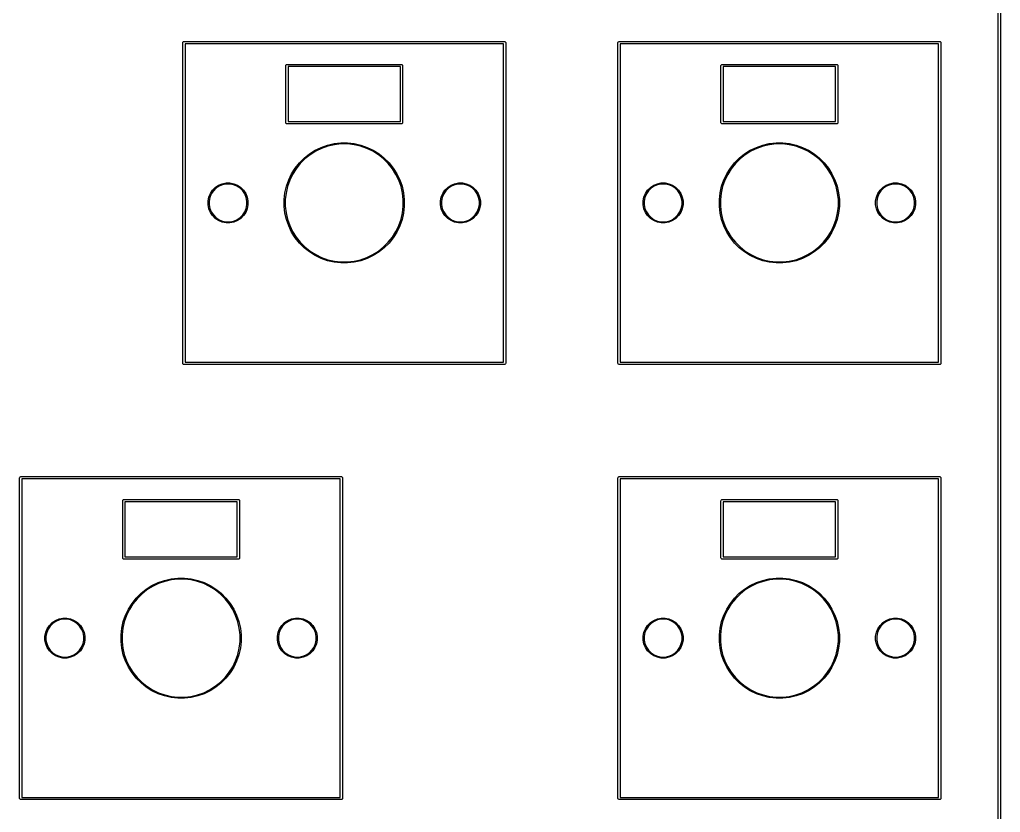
# Model space of a CAD drawing. Extents: x -11 to 295, y -114 to 10.
# Drawn here: x 251.82 to 294.65, y -64.61 to -30 of the extents above; entities that cross this region are included whole.
import ezdxf

# ---------------------------------------------------------------- set-up
doc = ezdxf.new("R2010")
doc.units = 0
doc.layers.add('BLACK', color=7, linetype='CONTINUOUS')

msp = doc.modelspace()

# ---------------------------------------------------------------- linework, layer by layer
at = {"layer": 'BLACK', "linetype": 'CONTINUOUS'}
for p, q in [((294.55, -84.6), (294.55, 9.1)), ((294.65, 9.1), (294.65, -84.6)), ((258.95, -31), (258.953806, -30.980866)), ((258.95, -45), (258.95, -31)), ((258.953806, -30.980866), (258.980866, -30.953806)), ((258.980866, -30.953806), (259, -30.95)), ((259, -30.95), (273, -30.95)), ((259.05, -31.05), (259.05, -44.95)), ((272.95, -31.05), (259.05, -31.05)), ((272.95, -44.95), (272.95, -31.05)), ((273, -30.95), (273.019134, -30.953806)), ((273.019134, -30.953806), (273.046194, -30.980866)), ((273.046194, -30.980866), (273.05, -31)), ((273.05, -31), (273.05, -45)), ((277.95, -31), (277.953806, -30.980866)), ((277.95, -45), (277.95, -31)), ((277.953806, -30.980866), (277.980866, -30.953806)), ((277.980866, -30.953806), (278, -30.95)), ((278, -30.95), (292, -30.95)), ((278.05, -31.05), (278.05, -44.95)), ((291.95, -31.05), (278.05, -31.05)), ((291.95, -44.95), (291.95, -31.05)), ((292, -30.95), (292.019134, -30.953806)), ((292.019134, -30.953806), (292.046194, -30.980866)), ((292.046194, -30.980866), (292.05, -31)), ((292.05, -31), (292.05, -45)), ((263.45, -32), (263.453806, -31.980866)), ((263.45, -34.5), (263.45, -32)), ((263.453806, -31.980866), (263.480866, -31.953806)), ((263.480866, -31.953806), (263.5, -31.95)), ((263.5, -31.95), (268.5, -31.95)), ((263.55, -32.05), (263.55, -34.45)), ((268.45, -32.05), (263.55, -32.05)), ((268.45, -34.45), (268.45, -32.05)), ((268.5, -31.95), (268.519134, -31.953806)), ((268.519134, -31.953806), (268.546194, -31.980866)), ((268.546194, -31.980866), (268.55, -32)), ((268.55, -32), (268.55, -34.5)), ((282.45, -32), (282.453806, -31.980866)), ((282.45, -34.5), (282.45, -32)), ((282.453806, -31.980866), (282.480866, -31.953806)), ((282.480866, -31.953806), (282.5, -31.95)), ((282.5, -31.95), (287.5, -31.95)), ((282.55, -32.05), (282.55, -34.45)), ((287.45, -32.05), (282.55, -32.05)), ((287.45, -34.45), (287.45, -32.05)), ((287.5, -31.95), (287.519134, -31.953806)), ((287.519134, -31.953806), (287.546194, -31.980866)), ((287.546194, -31.980866), (287.55, -32)), ((287.55, -32), (287.55, -34.5)), ((263.453806, -34.519134), (263.45, -34.5)), ((263.480866, -34.546194), (263.453806, -34.519134)), ((263.5, -34.55), (263.480866, -34.546194)), ((268.5, -34.55), (263.5, -34.55)), ((263.55, -34.45), (268.45, -34.45)), ((268.519134, -34.546194), (268.5, -34.55)), ((268.546194, -34.519134), (268.519134, -34.546194)), ((268.55, -34.5), (268.546194, -34.519134)), ((282.453806, -34.519134), (282.45, -34.5)), ((282.480866, -34.546194), (282.453806, -34.519134)), ((282.5, -34.55), (282.480866, -34.546194)), ((287.5, -34.55), (282.5, -34.55)), ((282.55, -34.45), (287.45, -34.45)), ((287.519134, -34.546194), (287.5, -34.55)), ((287.546194, -34.519134), (287.519134, -34.546194)), ((287.55, -34.5), (287.546194, -34.519134)), ((264.995456, -35.574816), (265.273307, -35.477592)), ((265.286025, -35.521739), (265.013038, -35.617262)), ((265.273307, -35.477592), (265.560296, -35.412089)), ((265.567992, -35.457382), (265.286025, -35.521739)), ((265.560296, -35.412089), (265.852815, -35.37913)), ((265.855391, -35.425), (265.567992, -35.457382)), ((265.852815, -35.37913), (266.147185, -35.37913)), ((266.144609, -35.425), (265.855391, -35.425)), ((266.432008, -35.457382), (266.144609, -35.425)), ((266.147185, -35.37913), (266.439704, -35.412089)), ((266.713975, -35.521739), (266.432008, -35.457382)), ((266.439704, -35.412089), (266.726693, -35.477592)), ((266.986962, -35.617262), (266.713975, -35.521739)), ((266.726693, -35.477592), (267.004544, -35.574816)), ((283.995456, -35.574816), (284.273307, -35.477592)), ((284.286025, -35.521739), (284.013038, -35.617262)), ((284.273307, -35.477592), (284.560296, -35.412089)), ((284.567992, -35.457382), (284.286025, -35.521739)), ((284.560296, -35.412089), (284.852815, -35.37913)), ((284.855391, -35.425), (284.567992, -35.457382)), ((284.852815, -35.37913), (285.147185, -35.37913)), ((285.144609, -35.425), (284.855391, -35.425)), ((285.432008, -35.457382), (285.144609, -35.425)), ((285.147185, -35.37913), (285.439704, -35.412089)), ((285.713975, -35.521739), (285.432008, -35.457382)), ((285.439704, -35.412089), (285.726693, -35.477592)), ((285.986962, -35.617262), (285.713975, -35.521739)), ((285.726693, -35.477592), (286.004544, -35.574816)), ((264.25084, -36.042689), (264.480988, -35.859153)), ((264.507574, -35.896622), (264.281454, -36.076946)), ((264.480988, -35.859153), (264.730238, -35.702539)), ((264.752461, -35.742749), (264.507574, -35.896622)), ((264.730238, -35.702539), (264.995456, -35.574816)), ((265.013038, -35.617262), (264.752461, -35.742749)), ((267.247539, -35.742749), (266.986962, -35.617262)), ((267.004544, -35.574816), (267.269762, -35.702539)), ((267.492426, -35.896622), (267.247539, -35.742749)), ((267.269762, -35.702539), (267.519012, -35.859153)), ((267.718546, -36.076946), (267.492426, -35.896622)), ((267.519012, -35.859153), (267.74916, -36.042689)), ((283.25084, -36.042689), (283.480988, -35.859153)), ((283.507574, -35.896622), (283.281454, -36.076946)), ((283.480988, -35.859153), (283.730238, -35.702539)), ((283.752461, -35.742749), (283.507574, -35.896622)), ((283.730238, -35.702539), (283.995456, -35.574816)), ((284.013038, -35.617262), (283.752461, -35.742749)), ((286.247539, -35.742749), (285.986962, -35.617262)), ((286.004544, -35.574816), (286.269762, -35.702539)), ((286.492426, -35.896622), (286.247539, -35.742749)), ((286.269762, -35.702539), (286.519012, -35.859153)), ((286.718546, -36.076946), (286.492426, -35.896622)), ((286.519012, -35.859153), (286.74916, -36.042689)), ((263.859153, -36.480988), (264.042689, -36.25084)), ((264.076946, -36.281454), (263.896622, -36.507574)), ((264.042689, -36.25084), (264.25084, -36.042689)), ((264.281454, -36.076946), (264.076946, -36.281454)), ((267.923054, -36.281454), (267.718546, -36.076946)), ((267.74916, -36.042689), (267.957311, -36.25084)), ((268.103378, -36.507574), (267.923054, -36.281454)), ((267.957311, -36.25084), (268.140847, -36.480988)), ((282.859153, -36.480988), (283.042689, -36.25084)), ((283.076946, -36.281454), (282.896622, -36.507574)), ((283.042689, -36.25084), (283.25084, -36.042689)), ((283.281454, -36.076946), (283.076946, -36.281454)), ((286.923054, -36.281454), (286.718546, -36.076946)), ((286.74916, -36.042689), (286.957311, -36.25084)), ((287.103378, -36.507574), (286.923054, -36.281454)), ((286.957311, -36.25084), (287.140847, -36.480988)), ((263.574816, -36.995456), (263.702539, -36.730238)), ((263.742749, -36.752461), (263.617262, -37.013038)), ((263.702539, -36.730238), (263.859153, -36.480988)), ((263.896622, -36.507574), (263.742749, -36.752461)), ((268.257251, -36.752461), (268.103378, -36.507574)), ((268.140847, -36.480988), (268.297461, -36.730238)), ((268.382738, -37.013038), (268.257251, -36.752461)), ((268.297461, -36.730238), (268.425184, -36.995456)), ((282.574816, -36.995456), (282.702539, -36.730238)), ((282.742749, -36.752461), (282.617262, -37.013038)), ((282.702539, -36.730238), (282.859153, -36.480988)), ((282.896622, -36.507574), (282.742749, -36.752461)), ((287.257251, -36.752461), (287.103378, -36.507574)), ((287.140847, -36.480988), (287.297461, -36.730238)), ((287.382738, -37.013038), (287.257251, -36.752461)), ((287.297461, -36.730238), (287.425184, -36.995456)), ((260.369906, -37.323616), (260.512528, -37.228319)), ((260.512528, -37.228319), (260.671001, -37.162677)), ((260.684356, -37.206704), (260.534216, -37.268894)), ((260.671001, -37.162677), (260.839235, -37.129213)), ((260.843745, -37.175), (260.684356, -37.206704)), ((260.839235, -37.129213), (261.010765, -37.129213)), ((261.006255, -37.175), (260.843745, -37.175)), ((261.165644, -37.206704), (261.006255, -37.175)), ((261.010765, -37.129213), (261.178999, -37.162677)), ((261.315784, -37.268894), (261.165644, -37.206704)), ((261.178999, -37.162677), (261.337472, -37.228319)), ((261.337472, -37.228319), (261.480094, -37.323616)), ((263.477592, -37.273307), (263.574816, -36.995456)), ((263.617262, -37.013038), (263.521739, -37.286025)), ((268.478261, -37.286025), (268.382738, -37.013038)), ((268.425184, -36.995456), (268.522408, -37.273307)), ((270.519906, -37.323616), (270.662528, -37.228319)), ((270.662528, -37.228319), (270.821001, -37.162677)), ((270.834356, -37.206704), (270.684216, -37.268894)), ((270.821001, -37.162677), (270.989235, -37.129213)), ((270.993745, -37.175), (270.834356, -37.206704)), ((270.989235, -37.129213), (271.160765, -37.129213)), ((271.156255, -37.175), (270.993745, -37.175)), ((271.315644, -37.206704), (271.156255, -37.175)), ((271.160765, -37.129213), (271.328999, -37.162677)), ((271.465784, -37.268894), (271.315644, -37.206704)), ((271.328999, -37.162677), (271.487472, -37.228319)), ((271.487472, -37.228319), (271.630094, -37.323616)), ((279.369906, -37.323616), (279.512528, -37.228319)), ((279.512528, -37.228319), (279.671001, -37.162677)), ((279.684356, -37.206704), (279.534216, -37.268894)), ((279.671001, -37.162677), (279.839235, -37.129213)), ((279.843745, -37.175), (279.684356, -37.206704)), ((279.839235, -37.129213), (280.010765, -37.129213)), ((280.006255, -37.175), (279.843745, -37.175)), ((280.165644, -37.206704), (280.006255, -37.175)), ((280.010765, -37.129213), (280.178999, -37.162677)), ((280.315784, -37.268894), (280.165644, -37.206704)), ((280.178999, -37.162677), (280.337472, -37.228319)), ((280.337472, -37.228319), (280.480094, -37.323616)), ((282.477592, -37.273307), (282.574816, -36.995456)), ((282.617262, -37.013038), (282.521739, -37.286025)), ((287.478261, -37.286025), (287.382738, -37.013038)), ((287.425184, -36.995456), (287.522408, -37.273307)), ((289.519906, -37.323616), (289.662528, -37.228319)), ((289.662528, -37.228319), (289.821001, -37.162677)), ((289.834356, -37.206704), (289.684216, -37.268894)), ((289.821001, -37.162677), (289.989235, -37.129213)), ((289.993745, -37.175), (289.834356, -37.206704)), ((289.989235, -37.129213), (290.160765, -37.129213)), ((290.156255, -37.175), (289.993745, -37.175)), ((290.315644, -37.206704), (290.156255, -37.175)), ((290.160765, -37.129213), (290.328999, -37.162677)), ((290.465784, -37.268894), (290.315644, -37.206704)), ((290.328999, -37.162677), (290.487472, -37.228319)), ((290.487472, -37.228319), (290.630094, -37.323616)), ((260.087677, -37.746001), (260.153319, -37.587528)), ((260.193894, -37.609216), (260.131704, -37.759356)), ((260.153319, -37.587528), (260.248616, -37.444906)), ((260.284181, -37.474093), (260.193894, -37.609216)), ((260.248616, -37.444906), (260.369906, -37.323616)), ((260.399093, -37.359181), (260.284181, -37.474093)), ((260.534216, -37.268894), (260.399093, -37.359181)), ((261.450907, -37.359181), (261.315784, -37.268894)), ((261.565819, -37.474093), (261.450907, -37.359181)), ((261.480094, -37.323616), (261.601384, -37.444906)), ((261.656106, -37.609216), (261.565819, -37.474093)), ((261.601384, -37.444906), (261.696681, -37.587528)), ((261.718296, -37.759356), (261.656106, -37.609216)), ((261.696681, -37.587528), (261.762323, -37.746001)), ((263.37913, -37.852815), (263.412089, -37.560296)), ((263.412089, -37.560296), (263.477592, -37.273307)), ((263.457382, -37.567992), (263.425, -37.855391)), ((263.521739, -37.286025), (263.457382, -37.567992)), ((268.542618, -37.567992), (268.478261, -37.286025)), ((268.522408, -37.273307), (268.587911, -37.560296)), ((268.575, -37.855391), (268.542618, -37.567992)), ((268.587911, -37.560296), (268.62087, -37.852815)), ((270.237677, -37.746001), (270.303319, -37.587528)), ((270.343894, -37.609216), (270.281704, -37.759356)), ((270.303319, -37.587528), (270.398616, -37.444906)), ((270.434181, -37.474093), (270.343894, -37.609216)), ((270.398616, -37.444906), (270.519906, -37.323616)), ((270.549093, -37.359181), (270.434181, -37.474093)), ((270.684216, -37.268894), (270.549093, -37.359181)), ((271.600907, -37.359181), (271.465784, -37.268894)), ((271.715819, -37.474093), (271.600907, -37.359181)), ((271.630094, -37.323616), (271.751384, -37.444906)), ((271.806106, -37.609216), (271.715819, -37.474093)), ((271.751384, -37.444906), (271.846681, -37.587528)), ((271.868296, -37.759356), (271.806106, -37.609216)), ((271.846681, -37.587528), (271.912323, -37.746001)), ((279.087677, -37.746001), (279.153319, -37.587528)), ((279.193894, -37.609216), (279.131704, -37.759356)), ((279.153319, -37.587528), (279.248616, -37.444906)), ((279.284181, -37.474093), (279.193894, -37.609216)), ((279.248616, -37.444906), (279.369906, -37.323616)), ((279.399093, -37.359181), (279.284181, -37.474093)), ((279.534216, -37.268894), (279.399093, -37.359181)), ((280.450907, -37.359181), (280.315784, -37.268894)), ((280.565819, -37.474093), (280.450907, -37.359181)), ((280.480094, -37.323616), (280.601384, -37.444906)), ((280.656106, -37.609216), (280.565819, -37.474093)), ((280.601384, -37.444906), (280.696681, -37.587528)), ((280.718296, -37.759356), (280.656106, -37.609216)), ((280.696681, -37.587528), (280.762323, -37.746001)), ((282.37913, -37.852815), (282.412089, -37.560296)), ((282.412089, -37.560296), (282.477592, -37.273307)), ((282.457382, -37.567992), (282.425, -37.855391)), ((282.521739, -37.286025), (282.457382, -37.567992)), ((287.542618, -37.567992), (287.478261, -37.286025)), ((287.522408, -37.273307), (287.587911, -37.560296)), ((287.575, -37.855391), (287.542618, -37.567992)), ((287.587911, -37.560296), (287.62087, -37.852815)), ((289.237677, -37.746001), (289.303319, -37.587528)), ((289.343894, -37.609216), (289.281704, -37.759356)), ((289.303319, -37.587528), (289.398616, -37.444906)), ((289.434181, -37.474093), (289.343894, -37.609216)), ((289.398616, -37.444906), (289.519906, -37.323616)), ((289.549093, -37.359181), (289.434181, -37.474093)), ((289.684216, -37.268894), (289.549093, -37.359181)), ((290.600907, -37.359181), (290.465784, -37.268894)), ((290.715819, -37.474093), (290.600907, -37.359181)), ((290.630094, -37.323616), (290.751384, -37.444906)), ((290.806106, -37.609216), (290.715819, -37.474093)), ((290.751384, -37.444906), (290.846681, -37.587528)), ((290.868296, -37.759356), (290.806106, -37.609216)), ((290.846681, -37.587528), (290.912323, -37.746001)), ((260.054213, -37.914235), (260.087677, -37.746001)), ((260.054213, -37.918745), (260.054213, -37.914235)), ((260.054213, -38.085765), (260.054213, -37.918745)), ((260.087677, -38.253999), (260.054213, -38.085765)), ((260.131704, -37.759356), (260.1, -37.918745)), ((260.1, -37.918745), (260.1, -38.081255)), ((260.1, -38.081255), (260.131704, -38.240644)), ((261.75, -37.918745), (261.718296, -37.759356)), ((261.718296, -38.240644), (261.75, -38.081255)), ((261.75, -38.081255), (261.75, -37.918745)), ((261.762323, -37.746001), (261.795787, -37.914235)), ((261.795787, -38.085765), (261.762323, -38.253999)), ((261.795787, -37.914235), (261.795787, -38.085765)), ((263.37913, -37.855391), (263.37913, -37.852815)), ((263.37913, -38.147185), (263.37913, -37.855391)), ((263.425, -37.855391), (263.425, -38.144609)), ((268.575, -38.144609), (268.575, -37.855391)), ((268.62087, -37.852815), (268.62087, -38.147185)), ((270.204213, -37.914235), (270.237677, -37.746001)), ((270.204213, -37.918745), (270.204213, -37.914235)), ((270.204213, -38.085765), (270.204213, -37.918745)), ((270.237677, -38.253999), (270.204213, -38.085765)), ((270.281704, -37.759356), (270.25, -37.918745)), ((270.25, -37.918745), (270.25, -38.081255)), ((270.25, -38.081255), (270.281704, -38.240644)), ((271.9, -37.918745), (271.868296, -37.759356)), ((271.868296, -38.240644), (271.9, -38.081255)), ((271.9, -38.081255), (271.9, -37.918745)), ((271.912323, -37.746001), (271.945787, -37.914235)), ((271.945787, -38.085765), (271.912323, -38.253999)), ((271.945787, -37.914235), (271.945787, -38.085765)), ((279.054213, -37.914235), (279.087677, -37.746001)), ((279.054213, -37.918745), (279.054213, -37.914235)), ((279.054213, -38.085765), (279.054213, -37.918745)), ((279.087677, -38.253999), (279.054213, -38.085765)), ((279.131704, -37.759356), (279.1, -37.918745)), ((279.1, -37.918745), (279.1, -38.081255)), ((279.1, -38.081255), (279.131704, -38.240644)), ((280.75, -37.918745), (280.718296, -37.759356)), ((280.718296, -38.240644), (280.75, -38.081255)), ((280.75, -38.081255), (280.75, -37.918745)), ((280.762323, -37.746001), (280.795787, -37.914235)), ((280.795787, -38.085765), (280.762323, -38.253999)), ((280.795787, -37.914235), (280.795787, -38.085765)), ((282.37913, -37.855391), (282.37913, -37.852815)), ((282.37913, -38.147185), (282.37913, -37.855391)), ((282.425, -37.855391), (282.425, -38.144609)), ((287.575, -38.144609), (287.575, -37.855391)), ((287.62087, -37.852815), (287.62087, -38.147185)), ((289.204213, -37.914235), (289.237677, -37.746001)), ((289.204213, -37.918745), (289.204213, -37.914235)), ((289.204213, -38.085765), (289.204213, -37.918745)), ((289.237677, -38.253999), (289.204213, -38.085765)), ((289.281704, -37.759356), (289.25, -37.918745)), ((289.25, -37.918745), (289.25, -38.081255)), ((289.25, -38.081255), (289.281704, -38.240644)), ((290.9, -37.918745), (290.868296, -37.759356)), ((290.868296, -38.240644), (290.9, -38.081255)), ((290.9, -38.081255), (290.9, -37.918745)), ((290.912323, -37.746001), (290.945787, -37.914235)), ((290.945787, -38.085765), (290.912323, -38.253999)), ((290.945787, -37.914235), (290.945787, -38.085765)), ((260.153319, -38.412472), (260.087677, -38.253999)), ((260.131704, -38.240644), (260.193894, -38.390784)), ((260.248616, -38.555094), (260.153319, -38.412472)), ((260.193894, -38.390784), (260.284181, -38.525907)), ((260.284181, -38.525907), (260.399093, -38.640819)), ((261.450907, -38.640819), (261.565819, -38.525907)), ((261.565819, -38.525907), (261.656106, -38.390784)), ((261.696681, -38.412472), (261.601384, -38.555094)), ((261.656106, -38.390784), (261.718296, -38.240644)), ((261.762323, -38.253999), (261.696681, -38.412472)), ((263.412089, -38.439704), (263.37913, -38.147185)), ((263.477592, -38.726693), (263.412089, -38.439704)), ((263.425, -38.144609), (263.457382, -38.432008)), ((263.457382, -38.432008), (263.521739, -38.713975)), ((268.478261, -38.713975), (268.542618, -38.432008)), ((268.587911, -38.439704), (268.522408, -38.726693)), ((268.542618, -38.432008), (268.575, -38.144609)), ((268.62087, -38.147185), (268.587911, -38.439704)), ((270.303319, -38.412472), (270.237677, -38.253999)), ((270.281704, -38.240644), (270.343894, -38.390784)), ((270.398616, -38.555094), (270.303319, -38.412472)), ((270.343894, -38.390784), (270.434181, -38.525907)), ((270.434181, -38.525907), (270.549093, -38.640819)), ((271.600907, -38.640819), (271.715819, -38.525907)), ((271.715819, -38.525907), (271.806106, -38.390784)), ((271.846681, -38.412472), (271.751384, -38.555094)), ((271.806106, -38.390784), (271.868296, -38.240644)), ((271.912323, -38.253999), (271.846681, -38.412472)), ((279.153319, -38.412472), (279.087677, -38.253999)), ((279.131704, -38.240644), (279.193894, -38.390784)), ((279.248616, -38.555094), (279.153319, -38.412472)), ((279.193894, -38.390784), (279.284181, -38.525907)), ((279.284181, -38.525907), (279.399093, -38.640819)), ((280.450907, -38.640819), (280.565819, -38.525907)), ((280.565819, -38.525907), (280.656106, -38.390784)), ((280.696681, -38.412472), (280.601384, -38.555094)), ((280.656106, -38.390784), (280.718296, -38.240644)), ((280.762323, -38.253999), (280.696681, -38.412472)), ((282.412089, -38.439704), (282.37913, -38.147185)), ((282.477592, -38.726693), (282.412089, -38.439704)), ((282.425, -38.144609), (282.457382, -38.432008)), ((282.457382, -38.432008), (282.521739, -38.713975)), ((287.478261, -38.713975), (287.542618, -38.432008)), ((287.587911, -38.439704), (287.522408, -38.726693)), ((287.542618, -38.432008), (287.575, -38.144609)), ((287.62087, -38.147185), (287.587911, -38.439704)), ((289.303319, -38.412472), (289.237677, -38.253999)), ((289.281704, -38.240644), (289.343894, -38.390784)), ((289.398616, -38.555094), (289.303319, -38.412472)), ((289.343894, -38.390784), (289.434181, -38.525907)), ((289.434181, -38.525907), (289.549093, -38.640819)), ((290.600907, -38.640819), (290.715819, -38.525907)), ((290.715819, -38.525907), (290.806106, -38.390784)), ((290.846681, -38.412472), (290.751384, -38.555094)), ((290.806106, -38.390784), (290.868296, -38.240644)), ((290.912323, -38.253999), (290.846681, -38.412472)), ((260.369906, -38.676384), (260.248616, -38.555094)), ((260.512528, -38.771681), (260.369906, -38.676384)), ((260.399093, -38.640819), (260.534216, -38.731106)), ((260.671001, -38.837323), (260.512528, -38.771681)), ((260.534216, -38.731106), (260.684356, -38.793296)), ((260.839235, -38.870787), (260.671001, -38.837323)), ((260.684356, -38.793296), (260.843745, -38.825)), ((261.010765, -38.870787), (260.839235, -38.870787)), ((260.843745, -38.825), (261.006255, -38.825)), ((261.006255, -38.825), (261.165644, -38.793296)), ((261.178999, -38.837323), (261.010765, -38.870787)), ((261.165644, -38.793296), (261.315784, -38.731106)), ((261.337472, -38.771681), (261.178999, -38.837323)), ((261.315784, -38.731106), (261.450907, -38.640819)), ((261.480094, -38.676384), (261.337472, -38.771681)), ((261.601384, -38.555094), (261.480094, -38.676384)), ((263.574816, -39.004544), (263.477592, -38.726693)), ((263.521739, -38.713975), (263.617262, -38.986962)), ((268.382738, -38.986962), (268.478261, -38.713975)), ((268.522408, -38.726693), (268.425184, -39.004544)), ((270.519906, -38.676384), (270.398616, -38.555094)), ((270.662528, -38.771681), (270.519906, -38.676384)), ((270.549093, -38.640819), (270.684216, -38.731106)), ((270.821001, -38.837323), (270.662528, -38.771681)), ((270.684216, -38.731106), (270.834356, -38.793296)), ((270.989235, -38.870787), (270.821001, -38.837323)), ((270.834356, -38.793296), (270.993745, -38.825)), ((271.160765, -38.870787), (270.989235, -38.870787)), ((270.993745, -38.825), (271.156255, -38.825)), ((271.156255, -38.825), (271.315644, -38.793296)), ((271.328999, -38.837323), (271.160765, -38.870787)), ((271.315644, -38.793296), (271.465784, -38.731106)), ((271.487472, -38.771681), (271.328999, -38.837323)), ((271.465784, -38.731106), (271.600907, -38.640819)), ((271.630094, -38.676384), (271.487472, -38.771681)), ((271.751384, -38.555094), (271.630094, -38.676384)), ((279.369906, -38.676384), (279.248616, -38.555094)), ((279.512528, -38.771681), (279.369906, -38.676384)), ((279.399093, -38.640819), (279.534216, -38.731106)), ((279.671001, -38.837323), (279.512528, -38.771681)), ((279.534216, -38.731106), (279.684356, -38.793296)), ((279.839235, -38.870787), (279.671001, -38.837323)), ((279.684356, -38.793296), (279.843745, -38.825)), ((280.010765, -38.870787), (279.839235, -38.870787)), ((279.843745, -38.825), (280.006255, -38.825)), ((280.006255, -38.825), (280.165644, -38.793296)), ((280.178999, -38.837323), (280.010765, -38.870787)), ((280.165644, -38.793296), (280.315784, -38.731106)), ((280.337472, -38.771681), (280.178999, -38.837323)), ((280.315784, -38.731106), (280.450907, -38.640819)), ((280.480094, -38.676384), (280.337472, -38.771681)), ((280.601384, -38.555094), (280.480094, -38.676384)), ((282.574816, -39.004544), (282.477592, -38.726693)), ((282.521739, -38.713975), (282.617262, -38.986962)), ((287.382738, -38.986962), (287.478261, -38.713975)), ((287.522408, -38.726693), (287.425184, -39.004544)), ((289.519906, -38.676384), (289.398616, -38.555094)), ((289.662528, -38.771681), (289.519906, -38.676384)), ((289.549093, -38.640819), (289.684216, -38.731106)), ((289.821001, -38.837323), (289.662528, -38.771681)), ((289.684216, -38.731106), (289.834356, -38.793296)), ((289.989235, -38.870787), (289.821001, -38.837323)), ((289.834356, -38.793296), (289.993745, -38.825)), ((290.160765, -38.870787), (289.989235, -38.870787)), ((289.993745, -38.825), (290.156255, -38.825)), ((290.156255, -38.825), (290.315644, -38.793296)), ((290.328999, -38.837323), (290.160765, -38.870787)), ((290.315644, -38.793296), (290.465784, -38.731106)), ((290.487472, -38.771681), (290.328999, -38.837323)), ((290.465784, -38.731106), (290.600907, -38.640819)), ((290.630094, -38.676384), (290.487472, -38.771681)), ((290.751384, -38.555094), (290.630094, -38.676384)), ((263.702539, -39.269762), (263.574816, -39.004544)), ((263.617262, -38.986962), (263.742749, -39.247539)), ((263.859153, -39.519012), (263.702539, -39.269762)), ((263.742749, -39.247539), (263.896622, -39.492426)), ((268.103378, -39.492426), (268.257251, -39.247539)), ((268.297461, -39.269762), (268.140847, -39.519012)), ((268.257251, -39.247539), (268.382738, -38.986962)), ((268.425184, -39.004544), (268.297461, -39.269762)), ((282.702539, -39.269762), (282.574816, -39.004544)), ((282.617262, -38.986962), (282.742749, -39.247539)), ((282.859153, -39.519012), (282.702539, -39.269762)), ((282.742749, -39.247539), (282.896622, -39.492426)), ((287.103378, -39.492426), (287.257251, -39.247539)), ((287.297461, -39.269762), (287.140847, -39.519012)), ((287.257251, -39.247539), (287.382738, -38.986962)), ((287.425184, -39.004544), (287.297461, -39.269762)), ((264.042689, -39.74916), (263.859153, -39.519012)), ((263.896622, -39.492426), (264.076946, -39.718546)), ((264.25084, -39.957311), (264.042689, -39.74916)), ((264.076946, -39.718546), (264.281454, -39.923054)), ((267.718546, -39.923054), (267.923054, -39.718546)), ((267.957311, -39.74916), (267.74916, -39.957311)), ((267.923054, -39.718546), (268.103378, -39.492426)), ((268.140847, -39.519012), (267.957311, -39.74916)), ((283.042689, -39.74916), (282.859153, -39.519012)), ((282.896622, -39.492426), (283.076946, -39.718546)), ((283.25084, -39.957311), (283.042689, -39.74916)), ((283.076946, -39.718546), (283.281454, -39.923054)), ((286.718546, -39.923054), (286.923054, -39.718546)), ((286.957311, -39.74916), (286.74916, -39.957311)), ((286.923054, -39.718546), (287.103378, -39.492426)), ((287.140847, -39.519012), (286.957311, -39.74916)), ((264.480988, -40.140847), (264.25084, -39.957311)), ((264.281454, -39.923054), (264.507574, -40.103378)), ((264.730238, -40.297461), (264.480988, -40.140847)), ((264.507574, -40.103378), (264.752461, -40.257251)), ((267.247539, -40.257251), (267.492426, -40.103378)), ((267.519012, -40.140847), (267.269762, -40.297461)), ((267.492426, -40.103378), (267.718546, -39.923054)), ((267.74916, -39.957311), (267.519012, -40.140847)), ((283.480988, -40.140847), (283.25084, -39.957311)), ((283.281454, -39.923054), (283.507574, -40.103378)), ((283.730238, -40.297461), (283.480988, -40.140847)), ((283.507574, -40.103378), (283.752461, -40.257251)), ((286.247539, -40.257251), (286.492426, -40.103378)), ((286.519012, -40.140847), (286.269762, -40.297461)), ((286.492426, -40.103378), (286.718546, -39.923054)), ((286.74916, -39.957311), (286.519012, -40.140847)), ((264.995456, -40.425184), (264.730238, -40.297461)), ((264.752461, -40.257251), (265.013038, -40.382738)), ((265.273307, -40.522408), (264.995456, -40.425184)), ((265.013038, -40.382738), (265.286025, -40.478261)), ((265.560296, -40.587911), (265.273307, -40.522408)), ((265.286025, -40.478261), (265.567992, -40.542618)), ((265.852815, -40.62087), (265.560296, -40.587911)), ((265.567992, -40.542618), (265.855391, -40.575)), ((266.147185, -40.62087), (265.852815, -40.62087)), ((265.855391, -40.575), (266.144609, -40.575)), ((266.144609, -40.575), (266.432008, -40.542618)), ((266.439704, -40.587911), (266.147185, -40.62087)), ((266.432008, -40.542618), (266.713975, -40.478261)), ((266.726693, -40.522408), (266.439704, -40.587911)), ((266.713975, -40.478261), (266.986962, -40.382738)), ((267.004544, -40.425184), (266.726693, -40.522408)), ((266.986962, -40.382738), (267.247539, -40.257251)), ((267.269762, -40.297461), (267.004544, -40.425184)), ((283.995456, -40.425184), (283.730238, -40.297461)), ((283.752461, -40.257251), (284.013038, -40.382738)), ((284.273307, -40.522408), (283.995456, -40.425184)), ((284.013038, -40.382738), (284.286025, -40.478261)), ((284.560296, -40.587911), (284.273307, -40.522408)), ((284.286025, -40.478261), (284.567992, -40.542618)), ((284.852815, -40.62087), (284.560296, -40.587911)), ((284.567992, -40.542618), (284.855391, -40.575)), ((285.147185, -40.62087), (284.852815, -40.62087)), ((284.855391, -40.575), (285.144609, -40.575)), ((285.144609, -40.575), (285.432008, -40.542618)), ((285.439704, -40.587911), (285.147185, -40.62087)), ((285.432008, -40.542618), (285.713975, -40.478261)), ((285.726693, -40.522408), (285.439704, -40.587911)), ((285.713975, -40.478261), (285.986962, -40.382738)), ((286.004544, -40.425184), (285.726693, -40.522408)), ((285.986962, -40.382738), (286.247539, -40.257251)), ((286.269762, -40.297461), (286.004544, -40.425184)), ((259.05, -44.95), (272.95, -44.95)), ((278.05, -44.95), (291.95, -44.95)), ((258.953806, -45.019134), (258.95, -45)), ((258.980866, -45.046194), (258.953806, -45.019134)), ((259, -45.05), (258.980866, -45.046194)), ((273, -45.05), (259, -45.05)), ((273.019134, -45.046194), (273, -45.05)), ((273.046194, -45.019134), (273.019134, -45.046194)), ((273.05, -45), (273.046194, -45.019134)), ((277.953806, -45.019134), (277.95, -45)), ((277.980866, -45.046194), (277.953806, -45.019134)), ((278, -45.05), (277.980866, -45.046194)), ((292, -45.05), (278, -45.05)), ((292.019134, -45.046194), (292, -45.05)), ((292.046194, -45.019134), (292.019134, -45.046194)), ((292.05, -45), (292.046194, -45.019134)), ((251.825, -50), (251.828806, -49.980866)), ((251.825, -64), (251.825, -50)), ((251.828806, -49.980866), (251.855866, -49.953806)), ((251.855866, -49.953806), (251.875, -49.95)), ((251.875, -49.95), (265.875, -49.95)), ((251.925, -50.05), (251.925, -63.95)), ((265.825, -50.05), (251.925, -50.05)), ((265.825, -63.95), (265.825, -50.05)), ((265.875, -49.95), (265.894134, -49.953806)), ((265.894134, -49.953806), (265.921194, -49.980866)), ((265.921194, -49.980866), (265.925, -50)), ((265.925, -50), (265.925, -64)), ((277.95, -50), (277.953806, -49.980866)), ((277.95, -64), (277.95, -50)), ((277.953806, -49.980866), (277.980866, -49.953806)), ((277.980866, -49.953806), (278, -49.95)), ((278, -49.95), (292, -49.95)), ((278.05, -50.05), (278.05, -63.95)), ((291.95, -50.05), (278.05, -50.05)), ((291.95, -63.95), (291.95, -50.05)), ((292, -49.95), (292.019134, -49.953806)), ((292.019134, -49.953806), (292.046194, -49.980866)), ((292.046194, -49.980866), (292.05, -50)), ((292.05, -50), (292.05, -64)), ((256.328806, -50.980866), (256.355866, -50.953806)), ((256.355866, -50.953806), (256.375, -50.95)), ((256.375, -50.95), (261.375, -50.95)), ((261.375, -50.95), (261.394134, -50.953806)), ((261.394134, -50.953806), (261.421194, -50.980866)), ((282.453806, -50.980866), (282.480866, -50.953806)), ((282.480866, -50.953806), (282.5, -50.95)), ((282.5, -50.95), (287.5, -50.95)), ((287.5, -50.95), (287.519134, -50.953806)), ((287.519134, -50.953806), (287.546194, -50.980866)), ((256.325, -51), (256.328806, -50.980866)), ((256.325, -53.5), (256.325, -51)), ((256.425, -51.05), (256.425, -53.45)), ((261.325, -51.05), (256.425, -51.05)), ((261.325, -53.45), (261.325, -51.05)), ((261.421194, -50.980866), (261.425, -51)), ((261.425, -51), (261.425, -53.5)), ((282.45, -51), (282.453806, -50.980866)), ((282.45, -53.5), (282.45, -51)), ((282.55, -51.05), (282.55, -53.45)), ((287.45, -51.05), (282.55, -51.05)), ((287.45, -53.45), (287.45, -51.05)), ((287.546194, -50.980866), (287.55, -51)), ((287.55, -51), (287.55, -53.5)), ((256.328806, -53.519134), (256.325, -53.5)), ((256.355866, -53.546194), (256.328806, -53.519134)), ((256.425, -53.45), (261.325, -53.45)), ((261.421194, -53.519134), (261.394134, -53.546194)), ((261.425, -53.5), (261.421194, -53.519134)), ((282.453806, -53.519134), (282.45, -53.5)), ((282.480866, -53.546194), (282.453806, -53.519134)), ((282.55, -53.45), (287.45, -53.45)), ((287.546194, -53.519134), (287.519134, -53.546194)), ((287.55, -53.5), (287.546194, -53.519134)), ((256.375, -53.55), (256.355866, -53.546194)), ((261.375, -53.55), (256.375, -53.55)), ((261.394134, -53.546194), (261.375, -53.55)), ((282.5, -53.55), (282.480866, -53.546194)), ((287.5, -53.55), (282.5, -53.55)), ((287.519134, -53.546194), (287.5, -53.55)), ((258.435296, -54.412089), (258.727815, -54.37913)), ((258.727815, -54.37913), (259.022185, -54.37913)), ((259.022185, -54.37913), (259.314704, -54.412089)), ((284.560296, -54.412089), (284.852815, -54.37913)), ((284.852815, -54.37913), (285.147185, -54.37913)), ((285.147185, -54.37913), (285.439704, -54.412089)), ((257.355988, -54.859153), (257.605238, -54.702539)), ((257.627461, -54.742749), (257.382574, -54.896622)), ((257.605238, -54.702539), (257.870456, -54.574816)), ((257.888038, -54.617262), (257.627461, -54.742749)), ((257.870456, -54.574816), (258.148307, -54.477592)), ((258.161025, -54.521739), (257.888038, -54.617262)), ((258.148307, -54.477592), (258.435296, -54.412089)), ((258.442992, -54.457382), (258.161025, -54.521739)), ((258.730391, -54.425), (258.442992, -54.457382)), ((259.019609, -54.425), (258.730391, -54.425)), ((259.307008, -54.457382), (259.019609, -54.425)), ((259.588975, -54.521739), (259.307008, -54.457382)), ((259.314704, -54.412089), (259.601693, -54.477592)), ((259.861962, -54.617262), (259.588975, -54.521739)), ((259.601693, -54.477592), (259.879544, -54.574816)), ((260.122539, -54.742749), (259.861962, -54.617262)), ((259.879544, -54.574816), (260.144762, -54.702539)), ((260.367426, -54.896622), (260.122539, -54.742749)), ((260.144762, -54.702539), (260.394012, -54.859153)), ((283.480988, -54.859153), (283.730238, -54.702539)), ((283.752461, -54.742749), (283.507574, -54.896622)), ((283.730238, -54.702539), (283.995456, -54.574816)), ((284.013038, -54.617262), (283.752461, -54.742749)), ((283.995456, -54.574816), (284.273307, -54.477592)), ((284.286025, -54.521739), (284.013038, -54.617262)), ((284.273307, -54.477592), (284.560296, -54.412089)), ((284.567992, -54.457382), (284.286025, -54.521739)), ((284.855391, -54.425), (284.567992, -54.457382)), ((285.144609, -54.425), (284.855391, -54.425)), ((285.432008, -54.457382), (285.144609, -54.425)), ((285.713975, -54.521739), (285.432008, -54.457382)), ((285.439704, -54.412089), (285.726693, -54.477592)), ((285.986962, -54.617262), (285.713975, -54.521739)), ((285.726693, -54.477592), (286.004544, -54.574816)), ((286.247539, -54.742749), (285.986962, -54.617262)), ((286.004544, -54.574816), (286.269762, -54.702539)), ((286.492426, -54.896622), (286.247539, -54.742749)), ((286.269762, -54.702539), (286.519012, -54.859153)), ((256.917689, -55.25084), (257.12584, -55.042689)), ((257.156454, -55.076946), (256.951946, -55.281454)), ((257.12584, -55.042689), (257.355988, -54.859153)), ((257.382574, -54.896622), (257.156454, -55.076946)), ((260.593546, -55.076946), (260.367426, -54.896622)), ((260.394012, -54.859153), (260.62416, -55.042689)), ((260.798054, -55.281454), (260.593546, -55.076946)), ((260.62416, -55.042689), (260.832311, -55.25084)), ((283.042689, -55.25084), (283.25084, -55.042689)), ((283.281454, -55.076946), (283.076946, -55.281454)), ((283.25084, -55.042689), (283.480988, -54.859153)), ((283.507574, -54.896622), (283.281454, -55.076946)), ((286.718546, -55.076946), (286.492426, -54.896622)), ((286.519012, -54.859153), (286.74916, -55.042689)), ((286.923054, -55.281454), (286.718546, -55.076946)), ((286.74916, -55.042689), (286.957311, -55.25084)), ((256.577539, -55.730238), (256.734153, -55.480988)), ((256.771622, -55.507574), (256.617749, -55.752461)), ((256.734153, -55.480988), (256.917689, -55.25084)), ((256.951946, -55.281454), (256.771622, -55.507574)), ((260.978378, -55.507574), (260.798054, -55.281454)), ((260.832311, -55.25084), (261.015847, -55.480988)), ((261.132251, -55.752461), (260.978378, -55.507574)), ((261.015847, -55.480988), (261.172461, -55.730238)), ((282.702539, -55.730238), (282.859153, -55.480988)), ((282.896622, -55.507574), (282.742749, -55.752461)), ((282.859153, -55.480988), (283.042689, -55.25084)), ((283.076946, -55.281454), (282.896622, -55.507574)), ((287.103378, -55.507574), (286.923054, -55.281454)), ((286.957311, -55.25084), (287.140847, -55.480988)), ((287.257251, -55.752461), (287.103378, -55.507574)), ((287.140847, -55.480988), (287.297461, -55.730238)), ((256.352592, -56.273307), (256.449816, -55.995456)), ((256.492262, -56.013038), (256.396739, -56.286025)), ((256.449816, -55.995456), (256.577539, -55.730238)), ((256.617749, -55.752461), (256.492262, -56.013038)), ((261.257738, -56.013038), (261.132251, -55.752461)), ((261.172461, -55.730238), (261.300184, -55.995456)), ((261.353261, -56.286025), (261.257738, -56.013038)), ((261.300184, -55.995456), (261.397408, -56.273307)), ((282.477592, -56.273307), (282.574816, -55.995456)), ((282.617262, -56.013038), (282.521739, -56.286025)), ((282.574816, -55.995456), (282.702539, -55.730238)), ((282.742749, -55.752461), (282.617262, -56.013038)), ((287.382738, -56.013038), (287.257251, -55.752461)), ((287.297461, -55.730238), (287.425184, -55.995456)), ((287.478261, -56.286025), (287.382738, -56.013038)), ((287.425184, -55.995456), (287.522408, -56.273307)), ((253.028319, -56.587528), (253.123616, -56.444906)), ((253.159181, -56.474093), (253.068894, -56.609216)), ((253.123616, -56.444906), (253.244906, -56.323616)), ((253.274093, -56.359181), (253.159181, -56.474093)), ((253.244906, -56.323616), (253.387528, -56.228319)), ((253.409216, -56.268894), (253.274093, -56.359181)), ((253.387528, -56.228319), (253.546001, -56.162677)), ((253.559356, -56.206704), (253.409216, -56.268894)), ((253.546001, -56.162677), (253.714235, -56.129213)), ((253.718745, -56.175), (253.559356, -56.206704)), ((253.714235, -56.129213), (253.885765, -56.129213)), ((253.881255, -56.175), (253.718745, -56.175)), ((254.040644, -56.206704), (253.881255, -56.175)), ((253.885765, -56.129213), (254.053999, -56.162677)), ((254.190784, -56.268894), (254.040644, -56.206704)), ((254.053999, -56.162677), (254.212472, -56.228319)), ((254.325907, -56.359181), (254.190784, -56.268894)), ((254.212472, -56.228319), (254.355094, -56.323616)), ((254.440819, -56.474093), (254.325907, -56.359181)), ((254.355094, -56.323616), (254.476384, -56.444906)), ((254.531106, -56.609216), (254.440819, -56.474093)), ((254.476384, -56.444906), (254.571681, -56.587528)), ((256.287089, -56.560296), (256.352592, -56.273307)), ((256.396739, -56.286025), (256.332382, -56.567992)), ((261.417618, -56.567992), (261.353261, -56.286025)), ((261.397408, -56.273307), (261.462911, -56.560296)), ((263.178319, -56.587528), (263.273616, -56.444906)), ((263.309181, -56.474093), (263.218894, -56.609216)), ((263.273616, -56.444906), (263.394906, -56.323616)), ((263.424093, -56.359181), (263.309181, -56.474093)), ((263.394906, -56.323616), (263.537528, -56.228319)), ((263.559216, -56.268894), (263.424093, -56.359181)), ((263.537528, -56.228319), (263.696001, -56.162677)), ((263.709356, -56.206704), (263.559216, -56.268894)), ((263.696001, -56.162677), (263.864235, -56.129213)), ((263.868745, -56.175), (263.709356, -56.206704)), ((263.864235, -56.129213), (264.035765, -56.129213)), ((264.031255, -56.175), (263.868745, -56.175)), ((264.190644, -56.206704), (264.031255, -56.175)), ((264.035765, -56.129213), (264.203999, -56.162677)), ((264.340784, -56.268894), (264.190644, -56.206704)), ((264.203999, -56.162677), (264.362472, -56.228319)), ((264.475907, -56.359181), (264.340784, -56.268894)), ((264.362472, -56.228319), (264.505094, -56.323616)), ((264.590819, -56.474093), (264.475907, -56.359181)), ((264.505094, -56.323616), (264.626384, -56.444906)), ((264.681106, -56.609216), (264.590819, -56.474093)), ((264.626384, -56.444906), (264.721681, -56.587528)), ((279.153319, -56.587528), (279.248616, -56.444906)), ((279.284181, -56.474093), (279.193894, -56.609216)), ((279.248616, -56.444906), (279.369906, -56.323616)), ((279.399093, -56.359181), (279.284181, -56.474093)), ((279.369906, -56.323616), (279.512528, -56.228319)), ((279.534216, -56.268894), (279.399093, -56.359181)), ((279.512528, -56.228319), (279.671001, -56.162677)), ((279.684356, -56.206704), (279.534216, -56.268894)), ((279.671001, -56.162677), (279.839235, -56.129213)), ((279.843745, -56.175), (279.684356, -56.206704)), ((279.839235, -56.129213), (280.010765, -56.129213)), ((280.006255, -56.175), (279.843745, -56.175)), ((280.165644, -56.206704), (280.006255, -56.175)), ((280.010765, -56.129213), (280.178999, -56.162677)), ((280.315784, -56.268894), (280.165644, -56.206704)), ((280.178999, -56.162677), (280.337472, -56.228319)), ((280.450907, -56.359181), (280.315784, -56.268894)), ((280.337472, -56.228319), (280.480094, -56.323616)), ((280.565819, -56.474093), (280.450907, -56.359181)), ((280.480094, -56.323616), (280.601384, -56.444906)), ((280.656106, -56.609216), (280.565819, -56.474093)), ((280.601384, -56.444906), (280.696681, -56.587528)), ((282.412089, -56.560296), (282.477592, -56.273307)), ((282.521739, -56.286025), (282.457382, -56.567992)), ((287.542618, -56.567992), (287.478261, -56.286025)), ((287.522408, -56.273307), (287.587911, -56.560296)), ((289.303319, -56.587528), (289.398616, -56.444906)), ((289.434181, -56.474093), (289.343894, -56.609216)), ((289.398616, -56.444906), (289.519906, -56.323616)), ((289.549093, -56.359181), (289.434181, -56.474093)), ((289.519906, -56.323616), (289.662528, -56.228319)), ((289.684216, -56.268894), (289.549093, -56.359181)), ((289.662528, -56.228319), (289.821001, -56.162677)), ((289.834356, -56.206704), (289.684216, -56.268894)), ((289.821001, -56.162677), (289.989235, -56.129213)), ((289.993745, -56.175), (289.834356, -56.206704)), ((289.989235, -56.129213), (290.160765, -56.129213)), ((290.156255, -56.175), (289.993745, -56.175)), ((290.315644, -56.206704), (290.156255, -56.175)), ((290.160765, -56.129213), (290.328999, -56.162677)), ((290.465784, -56.268894), (290.315644, -56.206704)), ((290.328999, -56.162677), (290.487472, -56.228319)), ((290.600907, -56.359181), (290.465784, -56.268894)), ((290.487472, -56.228319), (290.630094, -56.323616)), ((290.715819, -56.474093), (290.600907, -56.359181)), ((290.630094, -56.323616), (290.751384, -56.444906)), ((290.806106, -56.609216), (290.715819, -56.474093)), ((290.751384, -56.444906), (290.846681, -56.587528)), ((252.929213, -56.914235), (252.962677, -56.746001)), ((252.929213, -56.918745), (252.929213, -56.914235)), ((252.929213, -57.085765), (252.929213, -56.918745)), ((252.962677, -56.746001), (253.028319, -56.587528)), ((253.006704, -56.759356), (252.975, -56.918745)), ((252.975, -56.918745), (252.975, -57.081255)), ((253.068894, -56.609216), (253.006704, -56.759356)), ((254.593296, -56.759356), (254.531106, -56.609216)), ((254.571681, -56.587528), (254.637323, -56.746001)), ((254.625, -56.918745), (254.593296, -56.759356)), ((254.625, -57.081255), (254.625, -56.918745)), ((254.637323, -56.746001), (254.670787, -56.914235)), ((254.670787, -56.914235), (254.670787, -57.085765)), ((256.25413, -56.852815), (256.287089, -56.560296)), ((256.25413, -56.855391), (256.25413, -56.852815)), ((256.25413, -57.147185), (256.25413, -56.855391)), ((256.332382, -56.567992), (256.3, -56.855391)), ((256.3, -56.855391), (256.3, -57.144609)), ((261.45, -56.855391), (261.417618, -56.567992)), ((261.45, -57.144609), (261.45, -56.855391)), ((261.462911, -56.560296), (261.49587, -56.852815)), ((261.49587, -56.852815), (261.49587, -57.147185)), ((263.079213, -56.914235), (263.112677, -56.746001)), ((263.079213, -56.918745), (263.079213, -56.914235)), ((263.079213, -57.085765), (263.079213, -56.918745)), ((263.112677, -56.746001), (263.178319, -56.587528)), ((263.156704, -56.759356), (263.125, -56.918745)), ((263.125, -56.918745), (263.125, -57.081255)), ((263.218894, -56.609216), (263.156704, -56.759356)), ((264.743296, -56.759356), (264.681106, -56.609216)), ((264.721681, -56.587528), (264.787323, -56.746001)), ((264.775, -56.918745), (264.743296, -56.759356)), ((264.775, -57.081255), (264.775, -56.918745)), ((264.787323, -56.746001), (264.820787, -56.914235)), ((264.820787, -56.914235), (264.820787, -57.085765)), ((279.054213, -56.914235), (279.087677, -56.746001)), ((279.054213, -56.918745), (279.054213, -56.914235)), ((279.054213, -57.085765), (279.054213, -56.918745)), ((279.087677, -56.746001), (279.153319, -56.587528)), ((279.131704, -56.759356), (279.1, -56.918745)), ((279.1, -56.918745), (279.1, -57.081255)), ((279.193894, -56.609216), (279.131704, -56.759356)), ((280.718296, -56.759356), (280.656106, -56.609216)), ((280.696681, -56.587528), (280.762323, -56.746001)), ((280.75, -56.918745), (280.718296, -56.759356)), ((280.75, -57.081255), (280.75, -56.918745)), ((280.762323, -56.746001), (280.795787, -56.914235)), ((280.795787, -56.914235), (280.795787, -57.085765)), ((282.37913, -56.852815), (282.412089, -56.560296)), ((282.37913, -56.855391), (282.37913, -56.852815)), ((282.37913, -57.147185), (282.37913, -56.855391)), ((282.457382, -56.567992), (282.425, -56.855391)), ((282.425, -56.855391), (282.425, -57.144609)), ((287.575, -56.855391), (287.542618, -56.567992)), ((287.575, -57.144609), (287.575, -56.855391)), ((287.587911, -56.560296), (287.62087, -56.852815)), ((287.62087, -56.852815), (287.62087, -57.147185)), ((289.204213, -56.914235), (289.237677, -56.746001)), ((289.204213, -56.918745), (289.204213, -56.914235)), ((289.204213, -57.085765), (289.204213, -56.918745)), ((289.237677, -56.746001), (289.303319, -56.587528)), ((289.281704, -56.759356), (289.25, -56.918745)), ((289.25, -56.918745), (289.25, -57.081255)), ((289.343894, -56.609216), (289.281704, -56.759356)), ((290.868296, -56.759356), (290.806106, -56.609216)), ((290.846681, -56.587528), (290.912323, -56.746001)), ((290.9, -56.918745), (290.868296, -56.759356)), ((290.9, -57.081255), (290.9, -56.918745)), ((290.912323, -56.746001), (290.945787, -56.914235)), ((290.945787, -56.914235), (290.945787, -57.085765)), ((252.962677, -57.253999), (252.929213, -57.085765)), ((253.028319, -57.412472), (252.962677, -57.253999)), ((252.975, -57.081255), (253.006704, -57.240644)), ((253.006704, -57.240644), (253.068894, -57.390784)), ((254.531106, -57.390784), (254.593296, -57.240644)), ((254.637323, -57.253999), (254.571681, -57.412472)), ((254.593296, -57.240644), (254.625, -57.081255)), ((254.670787, -57.085765), (254.637323, -57.253999)), ((256.287089, -57.439704), (256.25413, -57.147185)), ((256.3, -57.144609), (256.332382, -57.432008)), ((261.417618, -57.432008), (261.45, -57.144609)), ((261.49587, -57.147185), (261.462911, -57.439704)), ((263.112677, -57.253999), (263.079213, -57.085765)), ((263.178319, -57.412472), (263.112677, -57.253999)), ((263.125, -57.081255), (263.156704, -57.240644)), ((263.156704, -57.240644), (263.218894, -57.390784)), ((264.681106, -57.390784), (264.743296, -57.240644)), ((264.787323, -57.253999), (264.721681, -57.412472)), ((264.743296, -57.240644), (264.775, -57.081255)), ((264.820787, -57.085765), (264.787323, -57.253999)), ((279.087677, -57.253999), (279.054213, -57.085765)), ((279.153319, -57.412472), (279.087677, -57.253999)), ((279.1, -57.081255), (279.131704, -57.240644)), ((279.131704, -57.240644), (279.193894, -57.390784)), ((280.656106, -57.390784), (280.718296, -57.240644)), ((280.762323, -57.253999), (280.696681, -57.412472)), ((280.718296, -57.240644), (280.75, -57.081255)), ((280.795787, -57.085765), (280.762323, -57.253999)), ((282.412089, -57.439704), (282.37913, -57.147185)), ((282.425, -57.144609), (282.457382, -57.432008)), ((287.542618, -57.432008), (287.575, -57.144609)), ((287.62087, -57.147185), (287.587911, -57.439704)), ((289.237677, -57.253999), (289.204213, -57.085765)), ((289.303319, -57.412472), (289.237677, -57.253999)), ((289.25, -57.081255), (289.281704, -57.240644)), ((289.281704, -57.240644), (289.343894, -57.390784)), ((290.806106, -57.390784), (290.868296, -57.240644)), ((290.912323, -57.253999), (290.846681, -57.412472)), ((290.868296, -57.240644), (290.9, -57.081255)), ((290.945787, -57.085765), (290.912323, -57.253999)), ((253.123616, -57.555094), (253.028319, -57.412472)), ((253.068894, -57.390784), (253.159181, -57.525907)), ((253.244906, -57.676384), (253.123616, -57.555094)), ((253.159181, -57.525907), (253.274093, -57.640819)), ((253.387528, -57.771681), (253.244906, -57.676384)), ((253.274093, -57.640819), (253.409216, -57.731106)), ((253.546001, -57.837323), (253.387528, -57.771681)), ((253.409216, -57.731106), (253.559356, -57.793296)), ((253.559356, -57.793296), (253.718745, -57.825)), ((253.881255, -57.825), (254.040644, -57.793296)), ((254.040644, -57.793296), (254.190784, -57.731106)), ((254.212472, -57.771681), (254.053999, -57.837323)), ((254.190784, -57.731106), (254.325907, -57.640819)), ((254.355094, -57.676384), (254.212472, -57.771681)), ((254.325907, -57.640819), (254.440819, -57.525907)), ((254.476384, -57.555094), (254.355094, -57.676384)), ((254.440819, -57.525907), (254.531106, -57.390784)), ((254.571681, -57.412472), (254.476384, -57.555094)), ((256.352592, -57.726693), (256.287089, -57.439704)), ((256.332382, -57.432008), (256.396739, -57.713975)), ((256.449816, -58.004544), (256.352592, -57.726693)), ((256.396739, -57.713975), (256.492262, -57.986962)), ((261.257738, -57.986962), (261.353261, -57.713975)), ((261.397408, -57.726693), (261.300184, -58.004544)), ((261.353261, -57.713975), (261.417618, -57.432008)), ((261.462911, -57.439704), (261.397408, -57.726693)), ((263.273616, -57.555094), (263.178319, -57.412472)), ((263.218894, -57.390784), (263.309181, -57.525907)), ((263.394906, -57.676384), (263.273616, -57.555094)), ((263.309181, -57.525907), (263.424093, -57.640819)), ((263.537528, -57.771681), (263.394906, -57.676384)), ((263.424093, -57.640819), (263.559216, -57.731106)), ((263.696001, -57.837323), (263.537528, -57.771681)), ((263.559216, -57.731106), (263.709356, -57.793296)), ((263.709356, -57.793296), (263.868745, -57.825)), ((264.031255, -57.825), (264.190644, -57.793296)), ((264.190644, -57.793296), (264.340784, -57.731106)), ((264.362472, -57.771681), (264.203999, -57.837323)), ((264.340784, -57.731106), (264.475907, -57.640819)), ((264.505094, -57.676384), (264.362472, -57.771681)), ((264.475907, -57.640819), (264.590819, -57.525907)), ((264.626384, -57.555094), (264.505094, -57.676384)), ((264.590819, -57.525907), (264.681106, -57.390784)), ((264.721681, -57.412472), (264.626384, -57.555094)), ((279.248616, -57.555094), (279.153319, -57.412472)), ((279.193894, -57.390784), (279.284181, -57.525907)), ((279.369906, -57.676384), (279.248616, -57.555094)), ((279.284181, -57.525907), (279.399093, -57.640819)), ((279.512528, -57.771681), (279.369906, -57.676384)), ((279.399093, -57.640819), (279.534216, -57.731106)), ((279.671001, -57.837323), (279.512528, -57.771681)), ((279.534216, -57.731106), (279.684356, -57.793296)), ((279.684356, -57.793296), (279.843745, -57.825)), ((280.006255, -57.825), (280.165644, -57.793296)), ((280.165644, -57.793296), (280.315784, -57.731106)), ((280.337472, -57.771681), (280.178999, -57.837323)), ((280.315784, -57.731106), (280.450907, -57.640819)), ((280.480094, -57.676384), (280.337472, -57.771681)), ((280.450907, -57.640819), (280.565819, -57.525907)), ((280.601384, -57.555094), (280.480094, -57.676384)), ((280.565819, -57.525907), (280.656106, -57.390784)), ((280.696681, -57.412472), (280.601384, -57.555094)), ((282.477592, -57.726693), (282.412089, -57.439704)), ((282.457382, -57.432008), (282.521739, -57.713975)), ((282.574816, -58.004544), (282.477592, -57.726693)), ((282.521739, -57.713975), (282.617262, -57.986962)), ((287.382738, -57.986962), (287.478261, -57.713975)), ((287.522408, -57.726693), (287.425184, -58.004544)), ((287.478261, -57.713975), (287.542618, -57.432008)), ((287.587911, -57.439704), (287.522408, -57.726693)), ((289.398616, -57.555094), (289.303319, -57.412472)), ((289.343894, -57.390784), (289.434181, -57.525907)), ((289.519906, -57.676384), (289.398616, -57.555094)), ((289.434181, -57.525907), (289.549093, -57.640819)), ((289.662528, -57.771681), (289.519906, -57.676384)), ((289.549093, -57.640819), (289.684216, -57.731106)), ((289.821001, -57.837323), (289.662528, -57.771681)), ((289.684216, -57.731106), (289.834356, -57.793296)), ((289.834356, -57.793296), (289.993745, -57.825)), ((290.156255, -57.825), (290.315644, -57.793296)), ((290.315644, -57.793296), (290.465784, -57.731106)), ((290.487472, -57.771681), (290.328999, -57.837323)), ((290.465784, -57.731106), (290.600907, -57.640819)), ((290.630094, -57.676384), (290.487472, -57.771681)), ((290.600907, -57.640819), (290.715819, -57.525907)), ((290.751384, -57.555094), (290.630094, -57.676384)), ((290.715819, -57.525907), (290.806106, -57.390784)), ((290.846681, -57.412472), (290.751384, -57.555094)), ((253.714235, -57.870787), (253.546001, -57.837323)), ((253.885765, -57.870787), (253.714235, -57.870787)), ((253.718745, -57.825), (253.881255, -57.825)), ((254.053999, -57.837323), (253.885765, -57.870787)), ((256.577539, -58.269762), (256.449816, -58.004544)), ((256.492262, -57.986962), (256.617749, -58.247539)), ((261.132251, -58.247539), (261.257738, -57.986962)), ((261.300184, -58.004544), (261.172461, -58.269762)), ((263.864235, -57.870787), (263.696001, -57.837323)), ((264.035765, -57.870787), (263.864235, -57.870787)), ((263.868745, -57.825), (264.031255, -57.825)), ((264.203999, -57.837323), (264.035765, -57.870787)), ((279.839235, -57.870787), (279.671001, -57.837323)), ((280.010765, -57.870787), (279.839235, -57.870787)), ((279.843745, -57.825), (280.006255, -57.825)), ((280.178999, -57.837323), (280.010765, -57.870787)), ((282.702539, -58.269762), (282.574816, -58.004544)), ((282.617262, -57.986962), (282.742749, -58.247539)), ((287.257251, -58.247539), (287.382738, -57.986962)), ((287.425184, -58.004544), (287.297461, -58.269762)), ((289.989235, -57.870787), (289.821001, -57.837323)), ((290.160765, -57.870787), (289.989235, -57.870787)), ((289.993745, -57.825), (290.156255, -57.825)), ((290.328999, -57.837323), (290.160765, -57.870787)), ((256.734153, -58.519012), (256.577539, -58.269762)), ((256.617749, -58.247539), (256.771622, -58.492426)), ((256.917689, -58.74916), (256.734153, -58.519012)), ((256.771622, -58.492426), (256.951946, -58.718546)), ((260.798054, -58.718546), (260.978378, -58.492426)), ((261.015847, -58.519012), (260.832311, -58.74916)), ((260.978378, -58.492426), (261.132251, -58.247539)), ((261.172461, -58.269762), (261.015847, -58.519012)), ((282.859153, -58.519012), (282.702539, -58.269762)), ((282.742749, -58.247539), (282.896622, -58.492426)), ((283.042689, -58.74916), (282.859153, -58.519012)), ((282.896622, -58.492426), (283.076946, -58.718546)), ((286.923054, -58.718546), (287.103378, -58.492426)), ((287.140847, -58.519012), (286.957311, -58.74916)), ((287.103378, -58.492426), (287.257251, -58.247539)), ((287.297461, -58.269762), (287.140847, -58.519012)), ((257.12584, -58.957311), (256.917689, -58.74916)), ((256.951946, -58.718546), (257.156454, -58.923054)), ((257.355988, -59.140847), (257.12584, -58.957311)), ((257.156454, -58.923054), (257.382574, -59.103378)), ((260.367426, -59.103378), (260.593546, -58.923054)), ((260.62416, -58.957311), (260.394012, -59.140847)), ((260.593546, -58.923054), (260.798054, -58.718546)), ((260.832311, -58.74916), (260.62416, -58.957311)), ((283.25084, -58.957311), (283.042689, -58.74916)), ((283.076946, -58.718546), (283.281454, -58.923054)), ((283.480988, -59.140847), (283.25084, -58.957311)), ((283.281454, -58.923054), (283.507574, -59.103378)), ((286.492426, -59.103378), (286.718546, -58.923054)), ((286.74916, -58.957311), (286.519012, -59.140847)), ((286.718546, -58.923054), (286.923054, -58.718546)), ((286.957311, -58.74916), (286.74916, -58.957311)), ((257.605238, -59.297461), (257.355988, -59.140847)), ((257.382574, -59.103378), (257.627461, -59.257251)), ((257.870456, -59.425184), (257.605238, -59.297461)), ((257.627461, -59.257251), (257.888038, -59.382738)), ((258.148307, -59.522408), (257.870456, -59.425184)), ((257.888038, -59.382738), (258.161025, -59.478261)), ((258.435296, -59.587911), (258.148307, -59.522408)), ((258.161025, -59.478261), (258.442992, -59.542618)), ((259.307008, -59.542618), (259.588975, -59.478261)), ((259.601693, -59.522408), (259.314704, -59.587911)), ((259.588975, -59.478261), (259.861962, -59.382738)), ((259.879544, -59.425184), (259.601693, -59.522408)), ((259.861962, -59.382738), (260.122539, -59.257251)), ((260.144762, -59.297461), (259.879544, -59.425184)), ((260.122539, -59.257251), (260.367426, -59.103378)), ((260.394012, -59.140847), (260.144762, -59.297461)), ((283.730238, -59.297461), (283.480988, -59.140847)), ((283.507574, -59.103378), (283.752461, -59.257251)), ((283.995456, -59.425184), (283.730238, -59.297461)), ((283.752461, -59.257251), (284.013038, -59.382738)), ((284.273307, -59.522408), (283.995456, -59.425184)), ((284.013038, -59.382738), (284.286025, -59.478261)), ((284.560296, -59.587911), (284.273307, -59.522408)), ((284.286025, -59.478261), (284.567992, -59.542618)), ((285.432008, -59.542618), (285.713975, -59.478261)), ((285.726693, -59.522408), (285.439704, -59.587911)), ((285.713975, -59.478261), (285.986962, -59.382738)), ((286.004544, -59.425184), (285.726693, -59.522408)), ((285.986962, -59.382738), (286.247539, -59.257251)), ((286.269762, -59.297461), (286.004544, -59.425184)), ((286.247539, -59.257251), (286.492426, -59.103378)), ((286.519012, -59.140847), (286.269762, -59.297461)), ((258.727815, -59.62087), (258.435296, -59.587911)), ((258.442992, -59.542618), (258.730391, -59.575)), ((259.022185, -59.62087), (258.727815, -59.62087)), ((258.730391, -59.575), (259.019609, -59.575)), ((259.019609, -59.575), (259.307008, -59.542618)), ((259.314704, -59.587911), (259.022185, -59.62087)), ((284.852815, -59.62087), (284.560296, -59.587911)), ((284.567992, -59.542618), (284.855391, -59.575)), ((285.147185, -59.62087), (284.852815, -59.62087)), ((284.855391, -59.575), (285.144609, -59.575)), ((285.144609, -59.575), (285.432008, -59.542618)), ((285.439704, -59.587911), (285.147185, -59.62087)), ((251.828806, -64.019134), (251.825, -64)), ((251.855866, -64.046194), (251.828806, -64.019134)), ((251.875, -64.05), (251.855866, -64.046194)), ((265.875, -64.05), (251.875, -64.05)), ((251.925, -63.95), (265.825, -63.95)), ((265.894134, -64.046194), (265.875, -64.05)), ((265.921194, -64.019134), (265.894134, -64.046194)), ((265.925, -64), (265.921194, -64.019134)), ((277.953806, -64.019134), (277.95, -64)), ((277.980866, -64.046194), (277.953806, -64.019134)), ((278, -64.05), (277.980866, -64.046194)), ((292, -64.05), (278, -64.05)), ((278.05, -63.95), (291.95, -63.95)), ((292.019134, -64.046194), (292, -64.05)), ((292.046194, -64.019134), (292.019134, -64.046194)), ((292.05, -64), (292.046194, -64.019134))]:
    msp.add_line(p, q, dxfattribs=at)

doc.saveas('drawing.dxf')
